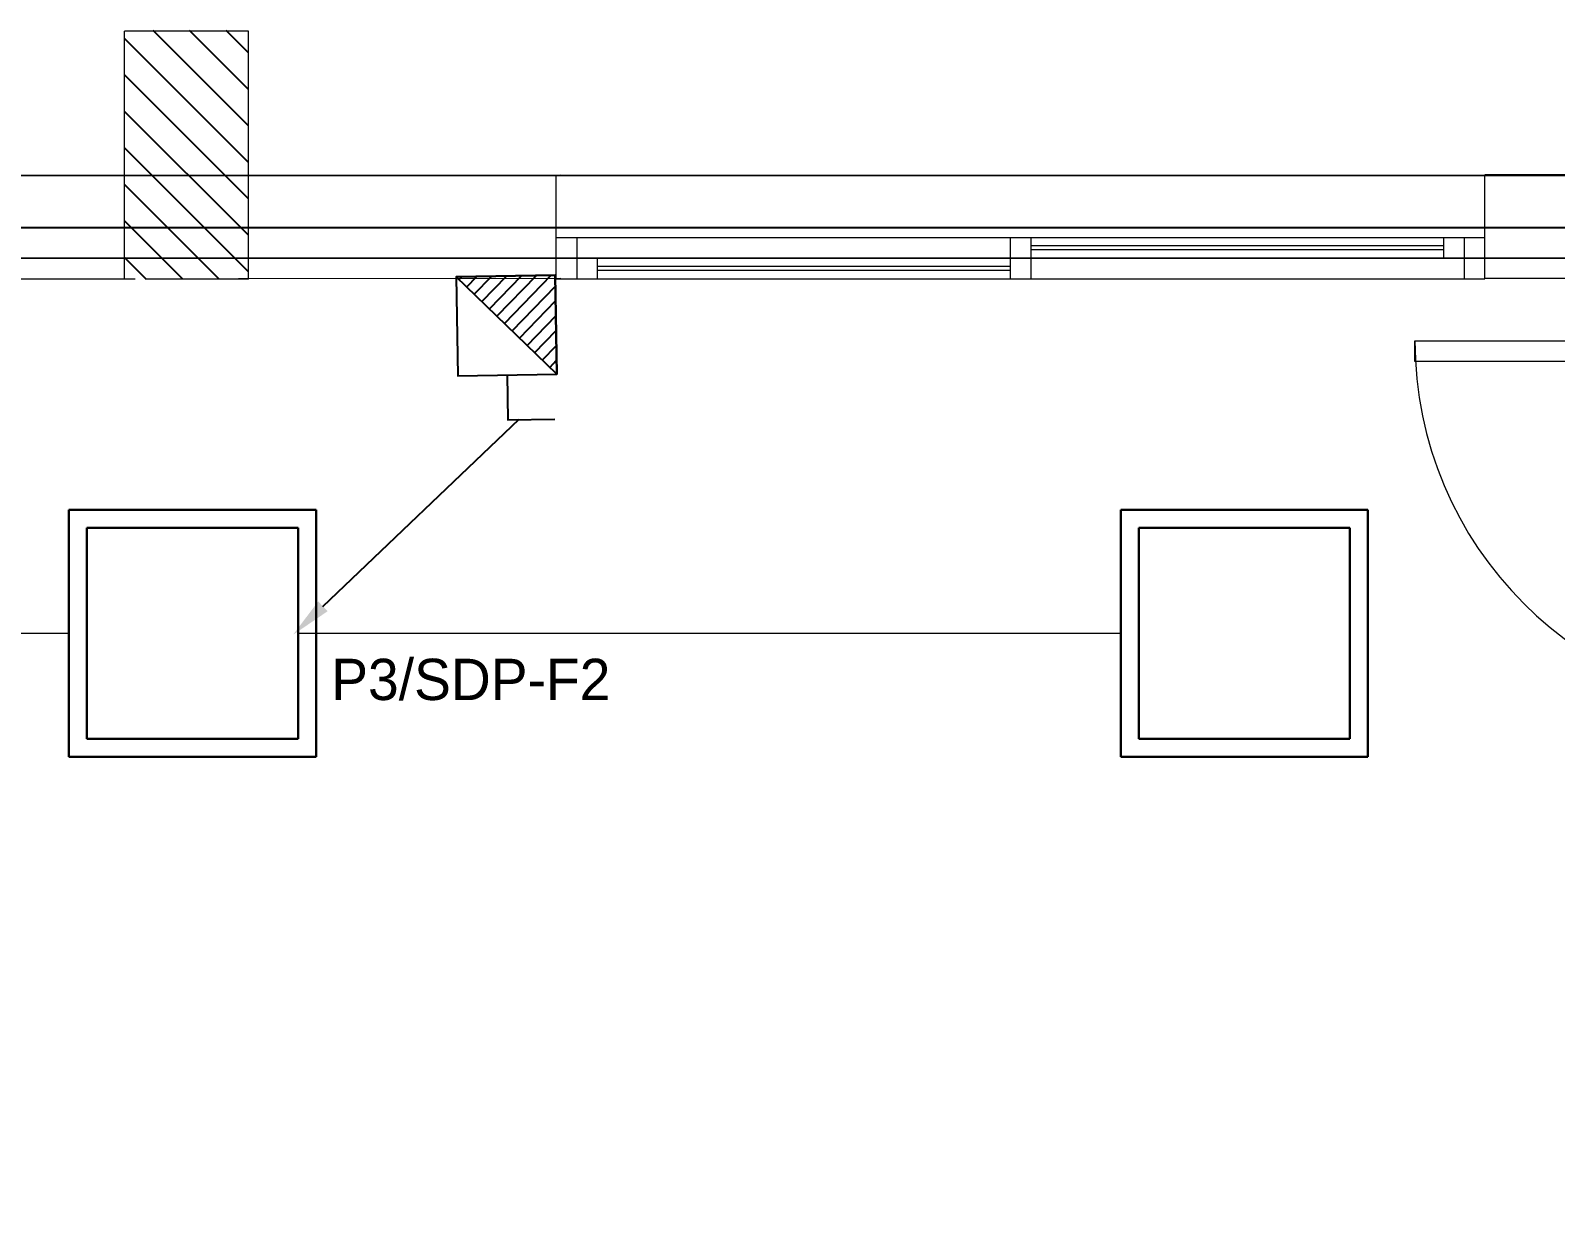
# Model space of a CAD drawing. Header units: inches. Extents: x 0 to 46333, y 12439 to 30520.
# Drawn here: x 11272 to 14966, y 27076 to 29974 of the extents above; entities that cross this region are included whole.
import ezdxf
from ezdxf import colors
from ezdxf.entities.mleader import LeaderData, LeaderLine
from ezdxf.enums import TextEntityAlignment as Align
from ezdxf.math import Vec2, Vec3

# ---------------------------------------------------------------- set-up
doc = ezdxf.new("R2010")
doc.units = ezdxf.units.IN
doc.header["$MEASUREMENT"] = 0
for name, color, linetype, lineweight in [('COLUMNS', 5, 'Continuous', 0), ('COLUMNS1', 4, 'Continuous', 0), ('DOOR', 2, 'Continuous', 0), ('WALL', 7, 'Continuous', 0), ('WINDOW', 4, 'Continuous', 0), ('WIRING', 3, 'Continuous', 0)]:
    doc.layers.add(name, color=color, linetype=linetype, lineweight=lineweight)
doc.layers.add('DLX_FL1_CONT', color=7, linetype='Continuous', true_color=0x969696)
doc.layers.add('DLX_FL1_LUM', color=7, linetype='Continuous', true_color=0xffd400)
for name, color, linetype in [('E-PW-SYM', 7, 'Continuous'), ('E-PW-TXT', 2, 'Continuous'), ('HATCH', 1, 'Continuous'), ('R2V', 6, 'Continuous'), ('Socket', 170, 'Continuous'), ('v.p', 7, 'Continuous')]:
    doc.layers.add(name, color=color, linetype=linetype)
doc.styles.add('EN-SCL', font='swisscl.ttf')

# ---------------------------------------------------------------- blocks, each defined once
blk = doc.blocks.new('first floor civil')
at = {"layer": 'HATCH', "linetype": 'Continuous', "extrusion": (0, 0, -1)}
h = blk.add_hatch(dxfattribs=at)
h.set_pattern_fill('ANSI31', color=9, style=0)
h.set_pattern_definition([(225, (-3319772.4, -9831076.72), (44.19417382, -44.19417382), [])])
h.paths.add_polyline_path([(-594215.2, 135868.6), (-594465, 135868.5), (-594465, 135868.5), (-594515.2, 135868.5), (-594515.2, 135618.8), (-594515.2, 135618.8), (-594515.2, 135266.6), (-594215.2, 135266.3)])
at = {"layer": 'COLUMNS', "color": 9}
for p, q in [((594515.2, 135866.6), (594215.2, 135866.6)), ((594215.2, 135266.6), (594215.2, 135866.6)), ((594515.2, 135691.1), (594515.2, 135866.6)), ((594515.2, 135266.6), (594515.2, 135441.1))]:
    blk.add_line(p, q, dxfattribs=at)
at = {"layer": 'COLUMNS1', "color": 9}
for p, q in [((594515.2, 135441.1), (594515.2, 135691.1)), ((594515.2, 135266.6), (594265.2, 135266.6)), ((594515.2, 135266.6), (594265.2, 135266.6))]:
    blk.add_line(p, q, dxfattribs=at)
at = {"layer": 'DOOR', "color": 9}
blk.add_lwpolyline([(598240.5, 135116.9), (598240.5, 135066.9), (597340.5, 135066.9), (597340.5, 135116.9)], close=True, dxfattribs=at)
blk.add_arc((598240.5, 135116.9), 900, 180, 270, dxfattribs=at)
at = {"layer": 'R2V', "color": 9, "linetype": 'Continuous'}
blk.add_lwpolyline([(602365.7, 127891.2), (582865.7, 127891.1), (582866.1, 135391.1), (602366.1, 135391.2)], close=True, dxfattribs=at)
at = {"layer": 'WALL', "color": 9}
for p, q in [((593503, 135517.3), (594241.2, 135517.3)), ((594515.9, 135517.7), (595272, 135519.2)), ((595260.3, 135267.1), (595260.3, 135517.1)), ((597510.3, 135519.4), (598215.2, 135519.7)), ((597510.3, 135267.1), (597510.3, 135517.3)), ((593503, 135267.1), (594241.2, 135267.1)), ((594491.2, 135267.5), (595272, 135268.6)), ((597510.3, 135268.9), (598239.6, 135268.9))]:
    blk.add_line(p, q, dxfattribs=at)
at = {"layer": 'WINDOW', "color": 9}
for p, q in [((595260.3, 135517.1), (597510.3, 135517.1)), ((595260.3, 135367.1), (597510.3, 135367.1)), ((595310.3, 135367.1), (595310.3, 135267.1)), ((596360.3, 135367.1), (596360.3, 135267.1)), ((596410.3, 135367.1), (596410.3, 135267.1)), ((597410.3, 135347.1), (596410.3, 135347.1)), ((597410.3, 135317.1), (597410.3, 135367.1)), ((597460.3, 135367.1), (597460.3, 135267.1)), ((595310.3, 135317.1), (597460.3, 135317.1)), ((595360.3, 135317.1), (595360.3, 135267.1)), ((597410.3, 135337.1), (596410.3, 135337.1)), ((595260.3, 135267.1), (597510.3, 135267.1)), ((596360.3, 135297.1), (595360.3, 135297.1)), ((596360.3, 135287.1), (595360.3, 135287.1))]:
    blk.add_line(p, q, dxfattribs=at)
blk = doc.blocks.new('E-DS02')
at = {"layer": 'E-PW-SYM'}
blk.add_line((176.8, 353.6), (-176.8, 0), dxfattribs=at)
blk.add_lwpolyline([(-176.8, 353.6), (-176.8, 0), (176.8, 0), (176.8, 353.6)], close=True, dxfattribs=at)
blk.add_lwpolyline([(176.8, 176.8), (336.7, 176.8), (336.7, 344.4)], dxfattribs=at)
at = {"layer": 'E-PW-TXT', "style": 'EN-SCL'}
for tag, p in [('DESCONNECT2', (545.4, 1109.9)), ('EQUIPMENT2', (545.4, 779.8))]:
    blk.add_attdef(tag, text='', height=250, dxfattribs=at).set_placement(p, align=Align.MIDDLE_LEFT)
blk.add_attdef('DISCON2.', text='', height=250, dxfattribs=at).set_placement((685.3, 202.6), align=Align.MIDDLE_CENTER)
blk = doc.blocks.new('S5')
at = {"linetype": 'Continuous'}
h = blk.add_hatch(dxfattribs=at)
h.set_pattern_fill('ANSI31', color=1, scale=300, style=0)
h.paths.add_polyline_path([(-457.3, -196.7), (-103.8, -550.2), (-457.3, -550.2)])
blk.add_lwpolyline([(-457.3, -196.7), (-103.8, -550.2), (-457.3, -550.2), (-457.3, -196.7)])
at = {"layer": 'E-PW-SYM', "color": 7, "rotation": 90}
blk.add_blockref('E-DS02', (-103.8, -373.4), dxfattribs=at)

msp = doc.modelspace()

# ---------------------------------------------------------------- linework, layer by layer
at = {"layer": 'DLX_FL1_CONT'}
for points in [[(15469.7, 29622.3, 0), (0.1, 29620, 0)], [(15460.8, 29421.8, 0), (200.5, 29419.6, 0)]]:
    msp.add_polyline3d(points, dxfattribs=at)
at = {"layer": 'DLX_FL1_LUM'}
for points in [[(11365.5, 28812.3, 0), (11365.5, 28213.9, 0)], [(11365.5, 28213.9, 0), (11365.5, 28812.3, 0)], [(11365.5, 28812.3, 0), (11365.5, 28812.3, 0)], [(11963.9, 28812.3, 0), (11365.5, 28812.3, 0)], [(11365.5, 28812.3, 0), (11365.5, 28812.3, 0)], [(11365.5, 28812.3, 0), (11963.9, 28812.3, 0)], [(11365.5, 28812.3, 0), (11963.9, 28812.3, 0)], [(11365.5, 28213.9, 0), (11365.5, 28812.3, 0)], [(11963.9, 28812.3, 0), (11365.5, 28812.3, 0)], [(11365.5, 28812.3, 0), (11365.5, 28213.9, 0)], [(11963.9, 28213.9, 0), (11963.9, 28812.3, 0)], [(11963.9, 28812.3, 0), (11963.9, 28812.3, 0)], [(11963.9, 28812.3, 0), (11963.9, 28213.9, 0)], [(11963.9, 28812.3, 0), (11963.9, 28812.3, 0)], [(11963.9, 28812.3, 0), (11963.9, 28213.9, 0)], [(11963.9, 28213.9, 0), (11963.9, 28812.3, 0)], [(13913.1, 28812.3, 0), (13913.1, 28213.9, 0)], [(13913.1, 28213.9, 0), (13913.1, 28812.3, 0)], [(13913.1, 28812.3, 0), (13913.1, 28812.3, 0)], [(14511.5, 28812.3, 0), (13913.1, 28812.3, 0)], [(13913.1, 28812.3, 0), (13913.1, 28812.3, 0)], [(13913.1, 28812.3, 0), (14511.5, 28812.3, 0)], [(13913.1, 28812.3, 0), (14511.5, 28812.3, 0)], [(13913.1, 28213.9, 0), (13913.1, 28812.3, 0)], [(14511.5, 28812.3, 0), (13913.1, 28812.3, 0)], [(13913.1, 28812.3, 0), (13913.1, 28213.9, 0)], [(14511.5, 28213.9, 0), (14511.5, 28812.3, 0)], [(14511.5, 28812.3, 0), (14511.5, 28812.3, 0)], [(14511.5, 28812.3, 0), (14511.5, 28213.9, 0)], [(14511.5, 28812.3, 0), (14511.5, 28812.3, 0)], [(14511.5, 28812.3, 0), (14511.5, 28213.9, 0)], [(14511.5, 28213.9, 0), (14511.5, 28812.3, 0)], [(11409.1, 28768.7, 0), (11409.1, 28257.5, 0)], [(11920.3, 28768.7, 0), (11409.1, 28768.7, 0)], [(11409.1, 28257.5, 0), (11409.1, 28768.7, 0)], [(11409.1, 28768.7, 0), (11920.3, 28768.7, 0)], [(11920.3, 28257.5, 0), (11920.3, 28768.7, 0)], [(11920.3, 28768.7, 0), (11920.3, 28257.5, 0)], [(13956.7, 28768.7, 0), (13956.7, 28257.5, 0)], [(14467.9, 28768.7, 0), (13956.7, 28768.7, 0)], [(13956.7, 28257.5, 0), (13956.7, 28768.7, 0)], [(13956.7, 28768.7, 0), (14467.9, 28768.7, 0)], [(14467.9, 28257.5, 0), (14467.9, 28768.7, 0)], [(14467.9, 28768.7, 0), (14467.9, 28257.5, 0)], [(11409.1, 28257.5, 0), (11920.3, 28257.5, 0)], [(11920.3, 28257.5, 0), (11409.1, 28257.5, 0)], [(13956.7, 28257.5, 0), (14467.9, 28257.5, 0)], [(14467.9, 28257.5, 0), (13956.7, 28257.5, 0)], [(11365.5, 28213.9, 0), (11365.5, 28213.9, 0)], [(11365.5, 28213.9, 0), (11963.9, 28213.9, 0)], [(11963.9, 28213.9, 0), (11365.5, 28213.9, 0)], [(11365.5, 28213.9, 0), (11365.5, 28213.9, 0)], [(11963.9, 28213.9, 0), (11365.5, 28213.9, 0)], [(11365.5, 28213.9, 0), (11963.9, 28213.9, 0)], [(11963.9, 28213.9, 0), (11963.9, 28213.9, 0)], [(11963.9, 28213.9, 0), (11963.9, 28213.9, 0)], [(13913.1, 28213.9, 0), (13913.1, 28213.9, 0)], [(13913.1, 28213.9, 0), (14511.5, 28213.9, 0)], [(14511.5, 28213.9, 0), (13913.1, 28213.9, 0)], [(13913.1, 28213.9, 0), (13913.1, 28213.9, 0)], [(14511.5, 28213.9, 0), (13913.1, 28213.9, 0)], [(13913.1, 28213.9, 0), (14511.5, 28213.9, 0)], [(14511.5, 28213.9, 0), (14511.5, 28213.9, 0)], [(14511.5, 28213.9, 0), (14511.5, 28213.9, 0)]]:
    msp.add_polyline3d(points, dxfattribs=at)
at = {"layer": 'WIRING'}
for p, q in [((11365.5, 28513.1), (9416.3, 28513.1)), ((13913.1, 28513.1), (11920.3, 28513.1))]:
    msp.add_line(p, q, dxfattribs=at)

# ---------------------------------------------------------------- block references
at = {"xscale": 0.6787878816776355, "yscale": 0.6787878816776355, "zscale": 0.6787878816776355, "rotation": 180.8829130112914}
msp.add_blockref('S5', (12238.7, 29002.6), dxfattribs=at)
at = {"layer": 'v.p', "color": 1, "linetype": 'Continuous'}
msp.add_blockref('first floor civil', (-582715.1, -105895.1), dxfattribs=at)

# ---------------------------------------------------------------- texts
at = {"layer": 'Socket', "insert": (12000.6, 28451.5), "char_height": 100, "attachment_point": 1}
msp.add_mtext_dynamic_manual_height_columns('P3/SDP-F2', width=484, gutter_width=1, heights=[0], dxfattribs=at)

# ---------------------------------------------------------------- leaders
at = {"layer": 'Socket'}
ml = msp.add_multileader_mtext('Standard', dxfattribs=at)
ml.set_content('', color=256)
ml.set_leader_properties()
ml.build(insert=Vec2(0, 0))
ml.multileader.update_dxf_attribs({"dogleg_length": 0.36, "arrow_head_size": 100})
ctx = ml.context
ctx.base_point, ctx.char_height, ctx.arrow_head_size, ctx.landing_gap_size, ctx.plane_origin, ctx.plane_x_axis, ctx.plane_y_axis = Vec3(12456, 29031.5), 0.18, 100, 0.09, Vec3(11908.1, 28509.5), Vec3(0.849386, -0.527772), Vec3(0.527772, 0.849386)
notes = []
notes.append((ctx, [(0, (1, 1, 0), (12455.7, 29031.6), (0.849386, -0.527772), 0.36, [(0, [(11908.1, 28509.5)], 0, [])])]))
ctx.mtext.insert, ctx.mtext.text_direction, ctx.mtext.rotation, ctx.mtext.flow_direction = Vec3(12456.1, 29031.5), Vec3(0.849386, -0.527772), 5.72721, 5
for ctx, leaders in notes:
    for number, flags, end, landing, length, lines in leaders:
        leader = LeaderData()
        leader.index, (leader.has_last_leader_line, leader.has_dogleg_vector, leader.attachment_direction) = number, flags
        leader.last_leader_point, leader.dogleg_vector, leader.dogleg_length = Vec3(end), Vec3(landing), length
        for number, points, colour, breaks in lines:
            line = LeaderLine()
            line.index, line.vertices, line.color, line.breaks = number, Vec3.list(points), colors.encode_raw_color(colour), breaks
            leader.lines.append(line)
        ctx.leaders.append(leader)

doc.saveas('drawing.dxf')
